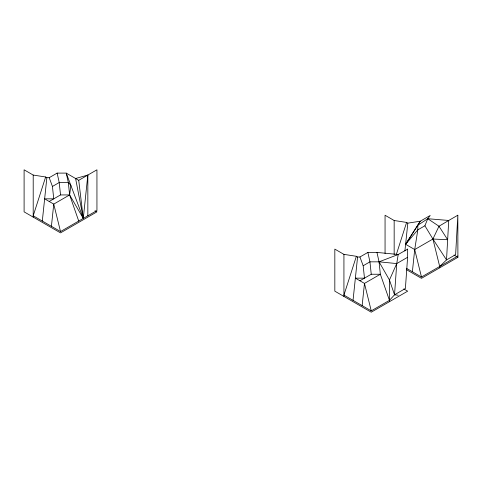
<?xml version="1.0" encoding="UTF-8"?>
<svg xmlns="http://www.w3.org/2000/svg" width="482" height="482" viewBox="0 0 482 482"><rect width="100%" height="100%" fill="white"/><g stroke="black" fill="none" stroke-linecap="round" stroke-linejoin="round"><path stroke-width="0.72" d="M406.519 269.697L421.479 278.331L457.9 257.304L457.834 215.213L455.623 254.665L446.519 259.918L439.692 266.492L439.692 267.817M403.765 288.917L407.67 291.17L371.248 312.197L334.827 291.17L334.827 249.116L343.931 254.369L356.373 256.297L343.931 295.098L371.248 310.866L389.462 300.352L394.529 294.797L396.74 263.57L398.21 254.496L407.67 249.116M407.603 249.073L407.603 257.298L405.392 288.525L394.529 294.797L389.462 279.994L379.051 261.84L376.966 252.417L367.862 252.417L359.921 256.996L357.59 256.996L356.373 256.297M42.308 221.045L46.862 177.689L45.645 176.984L33.204 175.062L24.1 169.803L24.1 211.857L60.521 232.884L96.942 211.857L94.99 210.73M51.417 226.305L53.749 204.103L69.625 194.933L70.86 185.389L68.324 182.533L66.239 173.104L57.135 173.104L49.194 177.689L46.862 177.689M83.284 218.418L87.838 175.062L75.596 178.509L83.284 218.418L69.625 194.933L68.324 182.533L59.22 182.533L52.442 186.444L53.749 198.843L44.639 198.843L53.749 204.103L60.521 231.559L96.942 210.532L96.942 169.803L78.729 180.316L66.239 173.104L83.284 218.418L78.729 180.316M353.041 300.352L357.59 256.996M362.145 305.612L364.476 283.41L380.352 274.246L379.051 261.84L398.21 254.496L376.966 252.417M404.904 250.953L407.82 223.136L406.603 222.431L394.162 220.509L385.058 215.249L385.058 253.55M412.375 271.746L414.707 249.549L417.816 229.86L417.816 225.257L420.262 221.214L430.203 215.472L427.757 218.72L424.895 225.769L417.816 229.86L405.603 244.29L414.707 249.549L421.479 277.005L457.9 255.978M45.645 176.984L33.204 215.791L60.521 231.559M396.198 254.888L406.603 222.431M407.603 257.298L396.74 263.57L389.462 279.994L389.462 301.684M457.834 215.213L448.73 220.467L427.757 218.72L417.816 225.257L405.603 244.29L420.262 221.214L407.82 223.136M49.194 201.476L60.521 194.933L69.625 194.933L78.729 221.045M371.248 310.866L364.476 283.41L355.373 278.156L364.476 278.156L363.175 265.751L369.947 261.84L379.051 261.84L396.74 263.57M359.921 280.783L371.248 274.246L380.352 274.246L389.462 300.352M414.707 249.549L432.914 239.036L447.651 239.717L438.982 226.239L427.757 218.72M394.529 294.797L398.21 295.225M453.996 255.05L457.9 257.304M406.519 268.366L421.479 277.005M424.895 225.769L432.914 239.036L446.519 259.918L448.73 220.467L438.982 226.239L432.914 239.036L439.692 266.492M359.921 256.996L363.175 265.751M49.194 177.689L52.442 186.444M367.862 252.417L369.947 261.84L371.248 274.246M57.135 173.104L59.22 182.533L60.521 194.933M394.162 220.509L394.162 254.568M343.931 254.369L343.931 296.424M87.838 175.062L87.838 215.791M33.204 175.062L33.204 217.117"/></g></svg>
